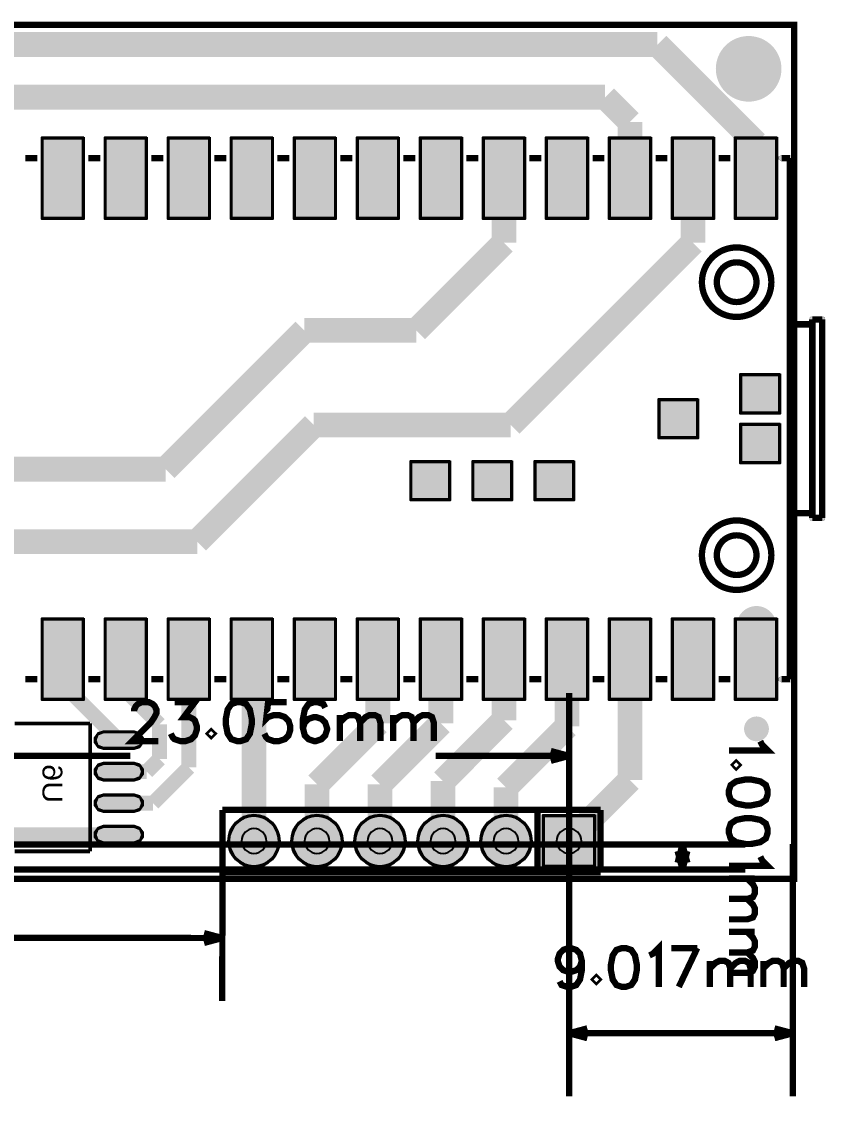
# Model space of a CAD drawing. Header units: millimetres. Extents: x -3 to 90, y -113 to 75.
# Drawn here: x 57.69 to 90.09, y -43.31 to 0.13 of the extents above; entities that cross this region are included whole.
import ezdxf
from ezdxf.enums import TextEntityAlignment as Align

# ---------------------------------------------------------------- set-up
doc = ezdxf.new("R2010")
doc.units = ezdxf.units.MM
doc.header["$MEASUREMENT"] = 0
for name, color, linetype, true_color in [('Board-Outline-Layer', 7, 'Continuous', 0xff00ff), ('Bottom-Layer', 7, 'Continuous', 0x0000ff), ('Bottom-Paste-Mask-Layer', 7, 'Continuous', 0x800000), ('Bottom-Silkscreen-Layer', 7, 'Continuous', 0x66cc33), ('Bottom-Solder-Mask-Layer', 7, 'Continuous', 0xaa00ff), ('Document-Layer', 7, 'Continuous', 0xffffff), ('Hole-Layer', 7, 'Continuous', 0x222222), ('Multi-Layer', 7, 'Continuous', 0xc0c0c0), ('Top-Layer', 7, 'Continuous', 0xff0000), ('Top-Paste-Mask-Layer', 7, 'Continuous', 0x808080), ('Top-Silkscreen-Layer', 7, 'Continuous', 0xffcc00), ('Top-Solder-Mask-Layer', 7, 'Continuous', 0x800080)]:
    doc.layers.add(name, color=color, linetype=linetype, true_color=true_color)
doc.styles.get("Standard").update_dxf_attribs({"font": 'arial.ttf'})

msp = doc.modelspace()

# ---------------------------------------------------------------- hatches: boundary and pattern name
at = {"layer": 'Bottom-Layer'}
for points in [[(60.151, -4.585), (60.151, -7.785), (58.551, -7.785), (58.551, -4.585)], [(62.691, -4.585), (62.691, -7.785), (61.091, -7.785), (61.091, -4.585)], [(65.231, -4.585), (65.231, -7.785), (63.631, -7.785), (63.631, -4.585)], [(67.771, -4.585), (67.771, -7.785), (66.171, -7.785), (66.171, -4.585)], [(70.311, -4.585), (70.311, -7.785), (68.711, -7.785), (68.711, -4.585)], [(72.851, -4.585), (72.851, -7.785), (71.251, -7.785), (71.251, -4.585)], [(75.391, -4.585), (75.391, -7.785), (73.791, -7.785), (73.791, -4.585)], [(77.931, -4.585), (77.931, -7.785), (76.331, -7.785), (76.331, -4.585)], [(80.471, -4.585), (80.471, -7.785), (78.871, -7.785), (78.871, -4.585)], [(83.011, -4.585), (83.011, -7.785), (81.411, -7.785), (81.411, -4.585)], [(85.551, -4.585), (85.551, -7.785), (83.951, -7.785), (83.951, -4.585)], [(88.091, -4.585), (88.091, -7.785), (86.491, -7.785), (86.491, -4.585)], [(88.211, -14.125), (88.211, -15.625), (86.711, -15.625), (86.711, -14.125)], [(84.911, -15.125), (84.911, -16.625), (83.411, -16.625), (83.411, -15.125)], [(88.211, -16.125), (88.211, -17.625), (86.711, -17.625), (86.711, -16.125)], [(74.911, -17.625), (74.911, -19.125), (73.411, -19.125), (73.411, -17.625)], [(77.411, -17.625), (77.411, -19.125), (75.911, -19.125), (75.911, -17.625)], [(79.911, -17.625), (79.911, -19.125), (78.411, -19.125), (78.411, -17.625)], [(60.151, -23.965), (60.151, -27.165), (58.551, -27.165), (58.551, -23.965)], [(62.691, -23.965), (62.691, -27.165), (61.091, -27.165), (61.091, -23.965)], [(65.231, -23.965), (65.231, -27.165), (63.631, -27.165), (63.631, -23.965)], [(67.771, -23.965), (67.771, -27.165), (66.171, -27.165), (66.171, -23.965)], [(70.311, -23.965), (70.311, -27.165), (68.711, -27.165), (68.711, -23.965)], [(72.851, -23.965), (72.851, -27.165), (71.251, -27.165), (71.251, -23.965)], [(75.391, -23.965), (75.391, -27.165), (73.791, -27.165), (73.791, -23.965)], [(77.931, -23.965), (77.931, -27.165), (76.331, -27.165), (76.331, -23.965)], [(80.471, -23.965), (80.471, -27.165), (78.871, -27.165), (78.871, -23.965)], [(83.011, -23.965), (83.011, -27.165), (81.411, -27.165), (81.411, -23.965)], [(85.551, -23.965), (85.551, -27.165), (83.951, -27.165), (83.951, -23.965)], [(88.091, -23.965), (88.091, -27.165), (86.491, -27.165), (86.491, -23.965)], [(62.228, -28.514), (62.451, -28.606), (62.543, -28.829), (62.451, -29.052), (62.228, -29.144), (60.993, -29.144), (60.77, -29.052), (60.678, -28.829), (60.77, -28.606), (60.993, -28.514)], [(62.228, -29.784), (62.451, -29.876), (62.543, -30.099), (62.451, -30.322), (62.228, -30.414), (60.993, -30.414), (60.77, -30.322), (60.678, -30.099), (60.77, -29.876), (60.993, -29.784)], [(62.228, -31.054), (62.451, -31.146), (62.543, -31.369), (62.451, -31.592), (62.228, -31.684), (60.993, -31.684), (60.77, -31.592), (60.678, -31.369), (60.77, -31.146), (60.993, -31.054)], [(66.056, -32.893, 1), (68.056, -32.893, 1)], [(68.596, -32.893, 1), (70.596, -32.893, 1)], [(71.136, -32.893, 1), (73.136, -32.893, 1)], [(73.676, -32.893, 1), (75.676, -32.893, 1)], [(76.216, -32.893, 1), (78.216, -32.893, 1)], [(80.756, -31.893), (80.756, -33.893), (78.756, -33.893), (78.756, -31.893)], [(62.228, -32.324), (62.451, -32.416), (62.543, -32.639), (62.451, -32.862), (62.228, -32.954), (60.993, -32.954), (60.77, -32.862), (60.678, -32.639), (60.77, -32.416), (60.993, -32.324)]]:
    msp.add_hatch(color=256, dxfattribs=at).paths.add_polyline_path(points)
at = {"layer": 'Bottom-Paste-Mask-Layer'}
for points in [[(60.151, -4.585), (60.151, -7.785), (58.551, -7.785), (58.551, -4.585)], [(62.691, -4.585), (62.691, -7.785), (61.091, -7.785), (61.091, -4.585)], [(65.231, -4.585), (65.231, -7.785), (63.631, -7.785), (63.631, -4.585)], [(67.771, -4.585), (67.771, -7.785), (66.171, -7.785), (66.171, -4.585)], [(70.311, -4.585), (70.311, -7.785), (68.711, -7.785), (68.711, -4.585)], [(72.851, -4.585), (72.851, -7.785), (71.251, -7.785), (71.251, -4.585)], [(75.391, -4.585), (75.391, -7.785), (73.791, -7.785), (73.791, -4.585)], [(77.931, -4.585), (77.931, -7.785), (76.331, -7.785), (76.331, -4.585)], [(80.471, -4.585), (80.471, -7.785), (78.871, -7.785), (78.871, -4.585)], [(83.011, -4.585), (83.011, -7.785), (81.411, -7.785), (81.411, -4.585)], [(85.551, -4.585), (85.551, -7.785), (83.951, -7.785), (83.951, -4.585)], [(88.091, -4.585), (88.091, -7.785), (86.491, -7.785), (86.491, -4.585)], [(88.211, -14.125), (88.211, -15.625), (86.711, -15.625), (86.711, -14.125)], [(84.911, -15.125), (84.911, -16.625), (83.411, -16.625), (83.411, -15.125)], [(88.211, -16.125), (88.211, -17.625), (86.711, -17.625), (86.711, -16.125)], [(74.911, -17.625), (74.911, -19.125), (73.411, -19.125), (73.411, -17.625)], [(77.411, -17.625), (77.411, -19.125), (75.911, -19.125), (75.911, -17.625)], [(79.911, -17.625), (79.911, -19.125), (78.411, -19.125), (78.411, -17.625)], [(60.151, -23.965), (60.151, -27.165), (58.551, -27.165), (58.551, -23.965)], [(62.691, -23.965), (62.691, -27.165), (61.091, -27.165), (61.091, -23.965)], [(65.231, -23.965), (65.231, -27.165), (63.631, -27.165), (63.631, -23.965)], [(67.771, -23.965), (67.771, -27.165), (66.171, -27.165), (66.171, -23.965)], [(70.311, -23.965), (70.311, -27.165), (68.711, -27.165), (68.711, -23.965)], [(72.851, -23.965), (72.851, -27.165), (71.251, -27.165), (71.251, -23.965)], [(75.391, -23.965), (75.391, -27.165), (73.791, -27.165), (73.791, -23.965)], [(77.931, -23.965), (77.931, -27.165), (76.331, -27.165), (76.331, -23.965)], [(80.471, -23.965), (80.471, -27.165), (78.871, -27.165), (78.871, -23.965)], [(83.011, -23.965), (83.011, -27.165), (81.411, -27.165), (81.411, -23.965)], [(85.551, -23.965), (85.551, -27.165), (83.951, -27.165), (83.951, -23.965)], [(88.091, -23.965), (88.091, -27.165), (86.491, -27.165), (86.491, -23.965)], [(62.228, -28.514), (62.451, -28.606), (62.543, -28.829), (62.451, -29.052), (62.228, -29.144), (60.993, -29.144), (60.77, -29.052), (60.678, -28.829), (60.77, -28.606), (60.993, -28.514)], [(62.228, -29.784), (62.451, -29.876), (62.543, -30.099), (62.451, -30.322), (62.228, -30.414), (60.993, -30.414), (60.77, -30.322), (60.678, -30.099), (60.77, -29.876), (60.993, -29.784)], [(62.228, -31.054), (62.451, -31.146), (62.543, -31.369), (62.451, -31.592), (62.228, -31.684), (60.993, -31.684), (60.77, -31.592), (60.678, -31.369), (60.77, -31.146), (60.993, -31.054)], [(66.056, -32.893, 1), (68.056, -32.893, 1)], [(68.596, -32.893, 1), (70.596, -32.893, 1)], [(71.136, -32.893, 1), (73.136, -32.893, 1)], [(73.676, -32.893, 1), (75.676, -32.893, 1)], [(76.216, -32.893, 1), (78.216, -32.893, 1)], [(80.756, -31.893), (80.756, -33.893), (78.756, -33.893), (78.756, -31.893)], [(62.228, -32.324), (62.451, -32.416), (62.543, -32.639), (62.451, -32.862), (62.228, -32.954), (60.993, -32.954), (60.77, -32.862), (60.678, -32.639), (60.77, -32.416), (60.993, -32.324)]]:
    msp.add_hatch(color=256, dxfattribs=at).paths.add_polyline_path(points)
at = {"layer": 'Bottom-Solder-Mask-Layer'}
for points in [[(60.202, -4.534), (60.202, -7.836), (58.5, -7.836), (58.5, -4.534)], [(62.742, -4.534), (62.742, -7.836), (61.04, -7.836), (61.04, -4.534)], [(65.282, -4.534), (65.282, -7.836), (63.58, -7.836), (63.58, -4.534)], [(67.822, -4.534), (67.822, -7.836), (66.12, -7.836), (66.12, -4.534)], [(70.362, -4.534), (70.362, -7.836), (68.66, -7.836), (68.66, -4.534)], [(72.902, -4.534), (72.902, -7.836), (71.2, -7.836), (71.2, -4.534)], [(75.442, -4.534), (75.442, -7.836), (73.74, -7.836), (73.74, -4.534)], [(77.982, -4.534), (77.982, -7.836), (76.28, -7.836), (76.28, -4.534)], [(80.522, -4.534), (80.522, -7.836), (78.82, -7.836), (78.82, -4.534)], [(83.062, -4.534), (83.062, -7.836), (81.36, -7.836), (81.36, -4.534)], [(85.602, -4.534), (85.602, -7.836), (83.9, -7.836), (83.9, -4.534)], [(88.142, -4.534), (88.142, -7.836), (86.44, -7.836), (86.44, -4.534)], [(88.262, -14.074), (88.262, -15.676), (86.66, -15.676), (86.66, -14.074)], [(84.962, -15.074), (84.962, -16.676), (83.36, -16.676), (83.36, -15.074)], [(88.262, -16.074), (88.262, -17.676), (86.66, -17.676), (86.66, -16.074)], [(74.962, -17.574), (74.962, -19.176), (73.36, -19.176), (73.36, -17.574)], [(77.462, -17.574), (77.462, -19.176), (75.86, -19.176), (75.86, -17.574)], [(79.962, -17.574), (79.962, -19.176), (78.36, -19.176), (78.36, -17.574)], [(60.202, -23.914), (60.202, -27.216), (58.5, -27.216), (58.5, -23.914)], [(62.742, -23.914), (62.742, -27.216), (61.04, -27.216), (61.04, -23.914)], [(65.282, -23.914), (65.282, -27.216), (63.58, -27.216), (63.58, -23.914)], [(67.822, -23.914), (67.822, -27.216), (66.12, -27.216), (66.12, -23.914)], [(70.362, -23.914), (70.362, -27.216), (68.66, -27.216), (68.66, -23.914)], [(72.902, -23.914), (72.902, -27.216), (71.2, -27.216), (71.2, -23.914)], [(75.442, -23.914), (75.442, -27.216), (73.74, -27.216), (73.74, -23.914)], [(77.982, -23.914), (77.982, -27.216), (76.28, -27.216), (76.28, -23.914)], [(80.522, -23.914), (80.522, -27.216), (78.82, -27.216), (78.82, -23.914)], [(83.062, -23.914), (83.062, -27.216), (81.36, -27.216), (81.36, -23.914)], [(85.602, -23.914), (85.602, -27.216), (83.9, -27.216), (83.9, -23.914)], [(88.142, -23.914), (88.142, -27.216), (86.44, -27.216), (86.44, -23.914)], [(62.228, -28.463), (62.443, -28.533), (62.576, -28.716), (62.576, -28.942), (62.443, -29.125), (62.228, -29.195), (60.993, -29.195), (60.778, -29.125), (60.645, -28.942), (60.645, -28.716), (60.778, -28.533), (60.993, -28.463)], [(62.228, -29.733), (62.443, -29.803), (62.576, -29.986), (62.576, -30.212), (62.443, -30.395), (62.228, -30.465), (60.993, -30.465), (60.778, -30.395), (60.645, -30.212), (60.645, -29.986), (60.778, -29.803), (60.993, -29.733)], [(62.228, -31.003), (62.443, -31.073), (62.576, -31.256), (62.576, -31.482), (62.443, -31.665), (62.228, -31.735), (60.993, -31.735), (60.778, -31.665), (60.645, -31.482), (60.645, -31.256), (60.778, -31.073), (60.993, -31.003)], [(66.005, -32.893, 1), (68.107, -32.893, 1)], [(68.545, -32.893, 1), (70.647, -32.893, 1)], [(71.085, -32.893, 1), (73.187, -32.893, 1)], [(73.625, -32.893, 1), (75.727, -32.893, 1)], [(76.165, -32.893, 1), (78.267, -32.893, 1)], [(80.807, -31.842), (80.807, -33.944), (78.705, -33.944), (78.705, -31.842)], [(62.228, -32.273), (62.443, -32.343), (62.576, -32.526), (62.576, -32.752), (62.443, -32.935), (62.228, -33.005), (60.993, -33.005), (60.778, -32.935), (60.645, -32.752), (60.645, -32.526), (60.778, -32.343), (60.993, -32.273)]]:
    msp.add_hatch(color=256, dxfattribs=at).paths.add_polyline_path(points)
at = {"layer": 'Document-Layer'}
for points in [[(88.322, -5.502), (88.661, -5.502), (88.771, -5.438), (88.771, -5.311), (88.661, -5.248), (88.322, -5.248), (88.212, -5.311), (88.212, -5.438)], [(88.322, -5.502), (88.661, -5.502), (88.771, -5.438), (88.771, -5.311), (88.661, -5.248), (88.322, -5.248), (88.212, -5.311), (88.212, -5.438)], [(88.534, -5.375), (88.534, -26.248), (88.322, -26.248), (88.212, -26.312), (88.212, -26.439), (88.322, -26.502), (88.661, -26.502), (88.751, -26.465), (88.788, -26.375), (88.788, -5.375), (88.724, -5.265), (88.597, -5.265)], [(88.534, -5.375), (88.534, -26.248), (88.322, -26.248), (88.212, -26.312), (88.212, -26.439), (88.322, -26.502), (88.661, -26.502), (88.751, -26.465), (88.788, -26.375), (88.788, -5.375), (88.724, -5.265), (88.597, -5.265)], [(89.561, -11.945), (88.661, -11.945), (88.551, -12.009), (88.551, -12.136), (88.661, -12.199), (89.561, -12.199), (89.671, -12.136), (89.671, -12.009)], [(89.561, -11.945), (88.661, -11.945), (88.551, -12.009), (88.551, -12.136), (88.661, -12.199), (89.561, -12.199), (89.671, -12.136), (89.671, -12.009)], [(89.961, -11.748), (89.561, -11.748), (89.471, -11.785), (89.434, -11.875), (89.434, -19.875), (89.471, -19.965), (89.561, -20.002), (89.961, -20.002), (90.071, -19.938), (90.071, -19.811), (89.961, -19.748), (89.688, -19.748), (89.688, -12.002), (89.961, -12.002), (90.071, -11.938), (90.071, -11.811)], [(89.961, -11.748), (89.561, -11.748), (89.471, -11.785), (89.434, -11.875), (89.434, -19.875), (89.471, -19.965), (89.561, -20.002), (89.961, -20.002), (90.071, -19.938), (90.071, -19.811), (89.961, -19.748), (89.688, -19.748), (89.688, -12.002), (89.961, -12.002), (90.071, -11.938), (90.071, -11.811)], [(89.834, -11.875), (89.834, -19.875), (89.898, -19.985), (90.025, -19.985), (90.088, -19.875), (90.088, -11.875), (90.025, -11.765), (89.898, -11.765)], [(89.834, -11.875), (89.834, -19.875), (89.898, -19.985), (90.025, -19.985), (90.088, -19.875), (90.088, -11.875), (90.025, -11.765), (89.898, -11.765)], [(88.661, -19.836), (88.701, -19.83), (88.737, -19.811), (89.561, -19.811), (89.651, -19.773), (89.688, -19.684), (89.651, -19.594), (89.561, -19.557), (88.687, -19.557), (88.638, -19.566), (88.597, -19.594), (88.571, -19.619), (88.544, -19.66), (88.534, -19.709), (88.571, -19.799)], [(88.661, -19.836), (88.701, -19.83), (88.737, -19.811), (89.561, -19.811), (89.651, -19.773), (89.688, -19.684), (89.651, -19.594), (89.561, -19.557), (88.687, -19.557), (88.638, -19.566), (88.597, -19.594), (88.571, -19.619), (88.544, -19.66), (88.534, -19.709), (88.571, -19.799)]]:
    msp.add_hatch(color=256, dxfattribs=at).paths.add_polyline_path(points)
at = {"layer": 'Hole-Layer'}
for points in [[(66.556, -32.893, 1), (67.556, -32.893, 1)], [(69.096, -32.893, 1), (70.096, -32.893, 1)], [(71.636, -32.893, 1), (72.636, -32.893, 1)], [(74.176, -32.893, 1), (75.176, -32.893, 1)], [(76.716, -32.893, 1), (77.716, -32.893, 1)], [(79.256, -32.893, 1), (80.256, -32.893, 1)]]:
    msp.add_hatch(color=256, dxfattribs=at).paths.add_polyline_path(points)
at = {"layer": 'Multi-Layer'}
for points in [[(85.995, -1.778, 1), (87.995, -1.778, 1)], [(66.056, -32.893, 1), (68.056, -32.893, 1)], [(66.056, -32.893, 1), (68.056, -32.893, 1)], [(66.056, -32.893, 1), (68.056, -32.893, 1)], [(68.596, -32.893, 1), (70.596, -32.893, 1)], [(68.596, -32.893, 1), (70.596, -32.893, 1)], [(68.596, -32.893, 1), (70.596, -32.893, 1)], [(71.136, -32.893, 1), (73.136, -32.893, 1)], [(71.136, -32.893, 1), (73.136, -32.893, 1)], [(71.136, -32.893, 1), (73.136, -32.893, 1)], [(73.676, -32.893, 1), (75.676, -32.893, 1)], [(73.676, -32.893, 1), (75.676, -32.893, 1)], [(73.676, -32.893, 1), (75.676, -32.893, 1)], [(76.216, -32.893, 1), (78.216, -32.893, 1)], [(76.216, -32.893, 1), (78.216, -32.893, 1)], [(76.216, -32.893, 1), (78.216, -32.893, 1)], [(80.756, -31.893), (80.756, -33.893), (78.756, -33.893), (78.756, -31.893)], [(80.756, -31.893), (80.756, -33.893), (78.756, -33.893), (78.756, -31.893)], [(80.756, -31.893), (80.756, -33.893), (78.756, -33.893), (78.756, -31.893)]]:
    msp.add_hatch(color=256, dxfattribs=at).paths.add_polyline_path(points)
at = {"layer": 'Top-Layer'}
for points in [[(66.056, -32.893, 1), (68.056, -32.893, 1)], [(68.596, -32.893, 1), (70.596, -32.893, 1)], [(71.136, -32.893, 1), (73.136, -32.893, 1)], [(73.676, -32.893, 1), (75.676, -32.893, 1)], [(76.216, -32.893, 1), (78.216, -32.893, 1)], [(80.756, -31.893), (80.756, -33.893), (78.756, -33.893), (78.756, -31.893)]]:
    msp.add_hatch(color=256, dxfattribs=at).paths.add_polyline_path(points)
at = {"layer": 'Top-Paste-Mask-Layer'}
for points in [[(66.056, -32.893, 1), (68.056, -32.893, 1)], [(68.596, -32.893, 1), (70.596, -32.893, 1)], [(71.136, -32.893, 1), (73.136, -32.893, 1)], [(73.676, -32.893, 1), (75.676, -32.893, 1)], [(76.216, -32.893, 1), (78.216, -32.893, 1)], [(80.756, -31.893), (80.756, -33.893), (78.756, -33.893), (78.756, -31.893)]]:
    msp.add_hatch(color=256, dxfattribs=at).paths.add_polyline_path(points)
at = {"layer": 'Top-Solder-Mask-Layer'}
for points in [[(66.005, -32.893, 1), (68.107, -32.893, 1)], [(68.545, -32.893, 1), (70.647, -32.893, 1)], [(71.085, -32.893, 1), (73.187, -32.893, 1)], [(73.625, -32.893, 1), (75.727, -32.893, 1)], [(76.165, -32.893, 1), (78.267, -32.893, 1)], [(80.807, -31.842), (80.807, -33.944), (78.705, -33.944), (78.705, -31.842)]]:
    msp.add_hatch(color=256, dxfattribs=at).paths.add_polyline_path(points)

# ---------------------------------------------------------------- linework, layer by layer
at = {"layer": 'Board-Outline-Layer', "const_width": 0.254}
msp.add_lwpolyline([(0, -34.412), (0, 0), (88.824, 0), (88.824, -34.412)], close=True, dxfattribs=at)
at = {"layer": 'Bottom-Layer'}
for points, const_width in [([(25.903, -0.8), (83.32, -0.8)], 1), ([(83.32, -0.8), (87.291, -4.771)], 1), ([(29.718, -2.921), (81.211, -2.921)], 1), ([(81.211, -2.921), (82.211, -3.921)], 1), ([(82.211, -3.921), (82.211, -6.185)], 1), ([(87.291, -4.771), (87.291, -6.185)], 1), ([(77.131, -8.785), (77.131, -6.185)], 1), ([(84.751, -6.185), (84.751, -8.785)], 1), ([(73.597, -12.319), (77.131, -8.785)], 1), ([(84.751, -8.785), (77.407, -16.129)], 1), ([(63.5, -17.907), (69.088, -12.319)], 1), ([(69.088, -12.319), (73.597, -12.319)], 1), ([(69.469, -16.129), (64.77, -20.828)], 1), ([(77.407, -16.129), (69.469, -16.129)], 1), ([(27.94, -17.907), (63.5, -17.907)], 1), ([(64.77, -20.828), (34.036, -20.828)], 1), ([(67.056, -25.65), (66.971, -25.565)], 1), ([(67.056, -32.893), (67.056, -25.65)], 1), ([(72.051, -25.565), (72.051, -28.152)], 1), ([(74.591, -25.565), (74.591, -28.152)], 1), ([(77.131, -25.565), (77.131, -28.025)], 1), ([(79.671, -28.279), (79.671, -25.565)], 1), ([(82.211, -30.438), (82.211, -25.565)], 1), ([(59.351, -25.565), (59.351, -26.57)], 0.6), ([(61.891, -25.565), (61.891, -26.839)], 0.6), ([(64.431, -25.565), (64.431, -29.93)], 0.6), ([(59.351, -26.57), (61.611, -28.829)], 0.6), ([(61.891, -26.839), (63.246, -28.194)], 0.6), ([(72.051, -28.152), (69.596, -30.607)], 1), ([(74.591, -28.152), (72.136, -30.607)], 1), ([(77.131, -28.025), (74.676, -30.48)], 1), ([(77.216, -30.734), (79.671, -28.279)], 1), ([(63.246, -28.194), (63.246, -29.591)], 0.6), ([(63.246, -29.591), (62.738, -30.099)], 0.6), ([(62.738, -30.099), (61.611, -30.099)], 0.6), ([(64.431, -29.93), (62.992, -31.369)], 0.6), ([(79.756, -32.893), (82.211, -30.438)], 1), ([(69.596, -30.607), (69.596, -32.893)], 1), ([(72.136, -30.607), (72.136, -32.893)], 1), ([(74.676, -30.48), (74.676, -32.893)], 1), ([(77.216, -32.893), (77.216, -30.734)], 1), ([(62.992, -31.369), (61.611, -31.369)], 0.6), ([(56.246, -32.639), (61.611, -32.639)], 0.6)]:
    msp.add_lwpolyline(points, dxfattribs=dict(at, const_width=const_width))
for points in [[(60.151, -4.585), (60.151, -7.785), (58.551, -7.785), (58.551, -4.585)], [(62.691, -4.585), (62.691, -7.785), (61.091, -7.785), (61.091, -4.585)], [(65.231, -4.585), (65.231, -7.785), (63.631, -7.785), (63.631, -4.585)], [(67.771, -4.585), (67.771, -7.785), (66.171, -7.785), (66.171, -4.585)], [(70.311, -4.585), (70.311, -7.785), (68.711, -7.785), (68.711, -4.585)], [(72.851, -4.585), (72.851, -7.785), (71.251, -7.785), (71.251, -4.585)], [(75.391, -4.585), (75.391, -7.785), (73.791, -7.785), (73.791, -4.585)], [(77.931, -4.585), (77.931, -7.785), (76.331, -7.785), (76.331, -4.585)], [(80.471, -4.585), (80.471, -7.785), (78.871, -7.785), (78.871, -4.585)], [(83.011, -4.585), (83.011, -7.785), (81.411, -7.785), (81.411, -4.585)], [(85.551, -4.585), (85.551, -7.785), (83.951, -7.785), (83.951, -4.585)], [(88.091, -4.585), (88.091, -7.785), (86.491, -7.785), (86.491, -4.585)], [(88.211, -14.125), (88.211, -15.625), (86.711, -15.625), (86.711, -14.125)], [(84.911, -15.125), (84.911, -16.625), (83.411, -16.625), (83.411, -15.125)], [(88.211, -16.125), (88.211, -17.625), (86.711, -17.625), (86.711, -16.125)], [(74.911, -17.625), (74.911, -19.125), (73.411, -19.125), (73.411, -17.625)], [(77.411, -17.625), (77.411, -19.125), (75.911, -19.125), (75.911, -17.625)], [(79.911, -17.625), (79.911, -19.125), (78.411, -19.125), (78.411, -17.625)], [(60.151, -23.965), (60.151, -27.165), (58.551, -27.165), (58.551, -23.965)], [(62.691, -23.965), (62.691, -27.165), (61.091, -27.165), (61.091, -23.965)], [(65.231, -23.965), (65.231, -27.165), (63.631, -27.165), (63.631, -23.965)], [(67.771, -23.965), (67.771, -27.165), (66.171, -27.165), (66.171, -23.965)], [(70.311, -23.965), (70.311, -27.165), (68.711, -27.165), (68.711, -23.965)], [(72.851, -23.965), (72.851, -27.165), (71.251, -27.165), (71.251, -23.965)], [(75.391, -23.965), (75.391, -27.165), (73.791, -27.165), (73.791, -23.965)], [(77.931, -23.965), (77.931, -27.165), (76.331, -27.165), (76.331, -23.965)], [(80.471, -23.965), (80.471, -27.165), (78.871, -27.165), (78.871, -23.965)], [(83.011, -23.965), (83.011, -27.165), (81.411, -27.165), (81.411, -23.965)], [(85.551, -23.965), (85.551, -27.165), (83.951, -27.165), (83.951, -23.965)], [(88.091, -23.965), (88.091, -27.165), (86.491, -27.165), (86.491, -23.965)], [(62.228, -28.514), (62.451, -28.606), (62.543, -28.829), (62.451, -29.052), (62.228, -29.144), (60.993, -29.144), (60.77, -29.052), (60.678, -28.829), (60.77, -28.606), (60.993, -28.514)], [(62.228, -29.784), (62.451, -29.876), (62.543, -30.099), (62.451, -30.322), (62.228, -30.414), (60.993, -30.414), (60.77, -30.322), (60.678, -30.099), (60.77, -29.876), (60.993, -29.784)], [(62.228, -31.054), (62.451, -31.146), (62.543, -31.369), (62.451, -31.592), (62.228, -31.684), (60.993, -31.684), (60.77, -31.592), (60.678, -31.369), (60.77, -31.146), (60.993, -31.054)], [(80.756, -31.893), (80.756, -33.893), (78.756, -33.893), (78.756, -31.893)], [(62.228, -32.324), (62.451, -32.416), (62.543, -32.639), (62.451, -32.862), (62.228, -32.954), (60.993, -32.954), (60.77, -32.862), (60.678, -32.639), (60.77, -32.416), (60.993, -32.324)]]:
    msp.add_lwpolyline(points, close=True, dxfattribs=at)
for points in [[(66.056, -32.893, 1), (68.056, -32.893), (68.056, -32.893, 1), (66.056, -32.893)], [(68.596, -32.893, 1), (70.596, -32.893), (70.596, -32.893, 1), (68.596, -32.893)], [(71.136, -32.893, 1), (73.136, -32.893), (73.136, -32.893, 1), (71.136, -32.893)], [(73.676, -32.893, 1), (75.676, -32.893), (75.676, -32.893, 1), (73.676, -32.893)], [(76.216, -32.893, 1), (78.216, -32.893), (78.216, -32.893, 1), (76.216, -32.893)]]:
    msp.add_lwpolyline(points, format="xyb", dxfattribs=at)
at = {"layer": 'Bottom-Paste-Mask-Layer'}
for points in [[(60.151, -4.585), (60.151, -7.785), (58.551, -7.785), (58.551, -4.585)], [(62.691, -4.585), (62.691, -7.785), (61.091, -7.785), (61.091, -4.585)], [(65.231, -4.585), (65.231, -7.785), (63.631, -7.785), (63.631, -4.585)], [(67.771, -4.585), (67.771, -7.785), (66.171, -7.785), (66.171, -4.585)], [(70.311, -4.585), (70.311, -7.785), (68.711, -7.785), (68.711, -4.585)], [(72.851, -4.585), (72.851, -7.785), (71.251, -7.785), (71.251, -4.585)], [(75.391, -4.585), (75.391, -7.785), (73.791, -7.785), (73.791, -4.585)], [(77.931, -4.585), (77.931, -7.785), (76.331, -7.785), (76.331, -4.585)], [(80.471, -4.585), (80.471, -7.785), (78.871, -7.785), (78.871, -4.585)], [(83.011, -4.585), (83.011, -7.785), (81.411, -7.785), (81.411, -4.585)], [(85.551, -4.585), (85.551, -7.785), (83.951, -7.785), (83.951, -4.585)], [(88.091, -4.585), (88.091, -7.785), (86.491, -7.785), (86.491, -4.585)], [(88.211, -14.125), (88.211, -15.625), (86.711, -15.625), (86.711, -14.125)], [(84.911, -15.125), (84.911, -16.625), (83.411, -16.625), (83.411, -15.125)], [(88.211, -16.125), (88.211, -17.625), (86.711, -17.625), (86.711, -16.125)], [(74.911, -17.625), (74.911, -19.125), (73.411, -19.125), (73.411, -17.625)], [(77.411, -17.625), (77.411, -19.125), (75.911, -19.125), (75.911, -17.625)], [(79.911, -17.625), (79.911, -19.125), (78.411, -19.125), (78.411, -17.625)], [(60.151, -23.965), (60.151, -27.165), (58.551, -27.165), (58.551, -23.965)], [(62.691, -23.965), (62.691, -27.165), (61.091, -27.165), (61.091, -23.965)], [(65.231, -23.965), (65.231, -27.165), (63.631, -27.165), (63.631, -23.965)], [(67.771, -23.965), (67.771, -27.165), (66.171, -27.165), (66.171, -23.965)], [(70.311, -23.965), (70.311, -27.165), (68.711, -27.165), (68.711, -23.965)], [(72.851, -23.965), (72.851, -27.165), (71.251, -27.165), (71.251, -23.965)], [(75.391, -23.965), (75.391, -27.165), (73.791, -27.165), (73.791, -23.965)], [(77.931, -23.965), (77.931, -27.165), (76.331, -27.165), (76.331, -23.965)], [(80.471, -23.965), (80.471, -27.165), (78.871, -27.165), (78.871, -23.965)], [(83.011, -23.965), (83.011, -27.165), (81.411, -27.165), (81.411, -23.965)], [(85.551, -23.965), (85.551, -27.165), (83.951, -27.165), (83.951, -23.965)], [(88.091, -23.965), (88.091, -27.165), (86.491, -27.165), (86.491, -23.965)], [(62.228, -28.514), (62.451, -28.606), (62.543, -28.829), (62.451, -29.052), (62.228, -29.144), (60.993, -29.144), (60.77, -29.052), (60.678, -28.829), (60.77, -28.606), (60.993, -28.514)], [(62.228, -29.784), (62.451, -29.876), (62.543, -30.099), (62.451, -30.322), (62.228, -30.414), (60.993, -30.414), (60.77, -30.322), (60.678, -30.099), (60.77, -29.876), (60.993, -29.784)], [(62.228, -31.054), (62.451, -31.146), (62.543, -31.369), (62.451, -31.592), (62.228, -31.684), (60.993, -31.684), (60.77, -31.592), (60.678, -31.369), (60.77, -31.146), (60.993, -31.054)], [(80.756, -31.893), (80.756, -33.893), (78.756, -33.893), (78.756, -31.893)], [(62.228, -32.324), (62.451, -32.416), (62.543, -32.639), (62.451, -32.862), (62.228, -32.954), (60.993, -32.954), (60.77, -32.862), (60.678, -32.639), (60.77, -32.416), (60.993, -32.324)]]:
    msp.add_lwpolyline(points, close=True, dxfattribs=at)
for points in [[(66.056, -32.893, 1), (68.056, -32.893), (68.056, -32.893, 1), (66.056, -32.893)], [(68.596, -32.893, 1), (70.596, -32.893), (70.596, -32.893, 1), (68.596, -32.893)], [(71.136, -32.893, 1), (73.136, -32.893), (73.136, -32.893, 1), (71.136, -32.893)], [(73.676, -32.893, 1), (75.676, -32.893), (75.676, -32.893, 1), (73.676, -32.893)], [(76.216, -32.893, 1), (78.216, -32.893), (78.216, -32.893, 1), (76.216, -32.893)]]:
    msp.add_lwpolyline(points, format="xyb", dxfattribs=at)
at = {"layer": 'Bottom-Silkscreen-Layer'}
for points, const_width in [([(57.842, -5.375), (58.32, -5.375)], 0.254), ([(57.842, -5.375), (58.32, -5.375)], 0.254), ([(60.382, -5.375), (60.86, -5.375)], 0.254), ([(60.382, -5.375), (60.86, -5.375)], 0.254), ([(62.922, -5.375), (63.4, -5.375)], 0.254), ([(62.922, -5.375), (63.4, -5.375)], 0.254), ([(65.462, -5.375), (65.94, -5.375)], 0.254), ([(65.462, -5.375), (65.94, -5.375)], 0.254), ([(68.002, -5.375), (68.48, -5.375)], 0.254), ([(68.002, -5.375), (68.48, -5.375)], 0.254), ([(70.542, -5.375), (71.02, -5.375)], 0.254), ([(70.542, -5.375), (71.02, -5.375)], 0.254), ([(73.082, -5.375), (73.56, -5.375)], 0.254), ([(73.082, -5.375), (73.56, -5.375)], 0.254), ([(75.622, -5.375), (76.1, -5.375)], 0.254), ([(75.622, -5.375), (76.1, -5.375)], 0.254), ([(78.162, -5.375), (78.64, -5.375)], 0.254), ([(78.162, -5.375), (78.64, -5.375)], 0.254), ([(80.702, -5.375), (81.18, -5.375)], 0.254), ([(80.702, -5.375), (81.18, -5.375)], 0.254), ([(83.242, -5.375), (83.72, -5.375)], 0.254), ([(83.242, -5.375), (83.72, -5.375)], 0.254), ([(85.782, -5.375), (86.26, -5.375)], 0.254), ([(85.782, -5.375), (86.26, -5.375)], 0.254), ([(88.322, -5.375), (88.661, -5.375)], 0.254), ([(88.322, -5.375), (88.661, -5.375)], 0.254), ([(88.661, -5.375), (88.661, -26.375)], 0.254), ([(88.661, -5.375), (88.661, -26.375)], 0.254), ([(89.561, -12.073), (88.661, -12.073)], 0.254), ([(89.561, -12.073), (88.661, -12.073)], 0.254), ([(89.961, -11.875), (89.561, -11.875)], 0.254), ([(89.561, -11.875), (89.561, -19.875)], 0.254), ([(89.961, -11.875), (89.561, -11.875)], 0.254), ([(89.561, -11.875), (89.561, -19.875)], 0.254), ([(89.961, -11.875), (89.961, -19.875)], 0.254), ([(89.961, -11.875), (89.961, -19.875)], 0.254), ([(88.686, -19.684), (88.661, -19.709)], 0.254), ([(88.686, -19.684), (88.661, -19.709)], 0.254), ([(89.561, -19.684), (88.686, -19.684)], 0.254), ([(89.561, -19.684), (88.686, -19.684)], 0.254), ([(89.561, -19.875), (89.961, -19.875)], 0.254), ([(89.561, -19.875), (89.961, -19.875)], 0.254), ([(58.32, -26.375), (57.842, -26.375)], 0.254), ([(58.32, -26.375), (57.842, -26.375)], 0.254), ([(60.86, -26.375), (60.382, -26.375)], 0.254), ([(60.86, -26.375), (60.382, -26.375)], 0.254), ([(63.4, -26.375), (62.922, -26.375)], 0.254), ([(63.4, -26.375), (62.922, -26.375)], 0.254), ([(65.94, -26.375), (65.462, -26.375)], 0.254), ([(65.94, -26.375), (65.462, -26.375)], 0.254), ([(68.48, -26.375), (68.002, -26.375)], 0.254), ([(68.48, -26.375), (68.002, -26.375)], 0.254), ([(71.02, -26.375), (70.542, -26.375)], 0.254), ([(71.02, -26.375), (70.542, -26.375)], 0.254), ([(73.56, -26.375), (73.082, -26.375)], 0.254), ([(73.56, -26.375), (73.082, -26.375)], 0.254), ([(76.1, -26.375), (75.622, -26.375)], 0.254), ([(76.1, -26.375), (75.622, -26.375)], 0.254), ([(78.64, -26.375), (78.162, -26.375)], 0.254), ([(78.64, -26.375), (78.162, -26.375)], 0.254), ([(81.18, -26.375), (80.702, -26.375)], 0.254), ([(81.18, -26.375), (80.702, -26.375)], 0.254), ([(83.72, -26.375), (83.242, -26.375)], 0.254), ([(83.72, -26.375), (83.242, -26.375)], 0.254), ([(86.26, -26.375), (85.782, -26.375)], 0.254), ([(86.26, -26.375), (85.782, -26.375)], 0.254), ([(88.661, -26.375), (88.322, -26.375)], 0.254), ([(88.661, -26.375), (88.322, -26.375)], 0.254), ([(60.45, -28.158), (57.407, -28.158)], 0.152), ([(60.45, -28.158), (57.407, -28.158)], 0.152), ([(60.45, -33.31), (60.45, -28.158)], 0.152), ([(60.45, -33.31), (60.45, -28.158)], 0.152), ([(57.407, -33.31), (60.45, -33.31)], 0.152), ([(57.407, -33.31), (60.45, -33.31)], 0.152)]:
    msp.add_lwpolyline(points, dxfattribs=dict(at, const_width=const_width))
for points, const_width in [([(85.111, -10.375, 1), (87.911, -10.375, 1)], 0.254), ([(85.111, -10.375, 1), (87.911, -10.375, 1)], 0.254), ([(85.111, -21.375, 1), (87.911, -21.375, 1)], 0.254), ([(85.111, -21.375, 1), (87.911, -21.375, 1)], 0.254), ([(58.009, -32.639, 1), (58.309, -32.639, 1)], 0.3), ([(58.009, -32.639, 1), (58.309, -32.639, 1)], 0.3)]:
    msp.add_lwpolyline(points, format="xyb", close=True, dxfattribs=dict(at, const_width=const_width))
for points, const_width in [([(85.711, -10.375, 1), (87.311, -10.375), (87.311, -10.375, 1), (85.711, -10.375)], 0.254), ([(85.711, -10.375, 1), (87.311, -10.375), (87.311, -10.375, 1), (85.711, -10.375)], 0.254), ([(85.711, -21.375, 1), (87.311, -21.375), (87.311, -21.375, 1), (85.711, -21.375)], 0.254), ([(85.711, -21.375, 1), (87.311, -21.375), (87.311, -21.375, 1), (85.711, -21.375)], 0.254), ([(87.061, -28.375, 1), (87.561, -28.375), (87.561, -28.375, 1), (87.061, -28.375)], 0.5), ([(87.061, -28.375, 1), (87.561, -28.375), (87.561, -28.375, 1), (87.061, -28.375)], 0.5)]:
    msp.add_lwpolyline(points, format="xyb", dxfattribs=dict(at, const_width=const_width))
at = {"layer": 'Bottom-Solder-Mask-Layer'}
for points in [[(60.202, -4.534), (60.202, -7.836), (58.5, -7.836), (58.5, -4.534)], [(62.742, -4.534), (62.742, -7.836), (61.04, -7.836), (61.04, -4.534)], [(65.282, -4.534), (65.282, -7.836), (63.58, -7.836), (63.58, -4.534)], [(67.822, -4.534), (67.822, -7.836), (66.12, -7.836), (66.12, -4.534)], [(70.362, -4.534), (70.362, -7.836), (68.66, -7.836), (68.66, -4.534)], [(72.902, -4.534), (72.902, -7.836), (71.2, -7.836), (71.2, -4.534)], [(75.442, -4.534), (75.442, -7.836), (73.74, -7.836), (73.74, -4.534)], [(77.982, -4.534), (77.982, -7.836), (76.28, -7.836), (76.28, -4.534)], [(80.522, -4.534), (80.522, -7.836), (78.82, -7.836), (78.82, -4.534)], [(83.062, -4.534), (83.062, -7.836), (81.36, -7.836), (81.36, -4.534)], [(85.602, -4.534), (85.602, -7.836), (83.9, -7.836), (83.9, -4.534)], [(88.142, -4.534), (88.142, -7.836), (86.44, -7.836), (86.44, -4.534)], [(88.262, -14.074), (88.262, -15.676), (86.66, -15.676), (86.66, -14.074)], [(84.962, -15.074), (84.962, -16.676), (83.36, -16.676), (83.36, -15.074)], [(88.262, -16.074), (88.262, -17.676), (86.66, -17.676), (86.66, -16.074)], [(74.962, -17.574), (74.962, -19.176), (73.36, -19.176), (73.36, -17.574)], [(77.462, -17.574), (77.462, -19.176), (75.86, -19.176), (75.86, -17.574)], [(79.962, -17.574), (79.962, -19.176), (78.36, -19.176), (78.36, -17.574)], [(60.202, -23.914), (60.202, -27.216), (58.5, -27.216), (58.5, -23.914)], [(62.742, -23.914), (62.742, -27.216), (61.04, -27.216), (61.04, -23.914)], [(65.282, -23.914), (65.282, -27.216), (63.58, -27.216), (63.58, -23.914)], [(67.822, -23.914), (67.822, -27.216), (66.12, -27.216), (66.12, -23.914)], [(70.362, -23.914), (70.362, -27.216), (68.66, -27.216), (68.66, -23.914)], [(72.902, -23.914), (72.902, -27.216), (71.2, -27.216), (71.2, -23.914)], [(75.442, -23.914), (75.442, -27.216), (73.74, -27.216), (73.74, -23.914)], [(77.982, -23.914), (77.982, -27.216), (76.28, -27.216), (76.28, -23.914)], [(80.522, -23.914), (80.522, -27.216), (78.82, -27.216), (78.82, -23.914)], [(83.062, -23.914), (83.062, -27.216), (81.36, -27.216), (81.36, -23.914)], [(85.602, -23.914), (85.602, -27.216), (83.9, -27.216), (83.9, -23.914)], [(88.142, -23.914), (88.142, -27.216), (86.44, -27.216), (86.44, -23.914)], [(62.228, -28.463), (62.443, -28.533), (62.576, -28.716), (62.576, -28.942), (62.443, -29.125), (62.228, -29.195), (60.993, -29.195), (60.778, -29.125), (60.645, -28.942), (60.645, -28.716), (60.778, -28.533), (60.993, -28.463)], [(62.228, -29.733), (62.443, -29.803), (62.576, -29.986), (62.576, -30.212), (62.443, -30.395), (62.228, -30.465), (60.993, -30.465), (60.778, -30.395), (60.645, -30.212), (60.645, -29.986), (60.778, -29.803), (60.993, -29.733)], [(62.228, -31.003), (62.443, -31.073), (62.576, -31.256), (62.576, -31.482), (62.443, -31.665), (62.228, -31.735), (60.993, -31.735), (60.778, -31.665), (60.645, -31.482), (60.645, -31.256), (60.778, -31.073), (60.993, -31.003)], [(80.807, -31.842), (80.807, -33.944), (78.705, -33.944), (78.705, -31.842)], [(62.228, -32.273), (62.443, -32.343), (62.576, -32.526), (62.576, -32.752), (62.443, -32.935), (62.228, -33.005), (60.993, -33.005), (60.778, -32.935), (60.645, -32.752), (60.645, -32.526), (60.778, -32.343), (60.993, -32.273)]]:
    msp.add_lwpolyline(points, close=True, dxfattribs=at)
for points in [[(66.005, -32.893, 1), (68.107, -32.893, 1)], [(68.545, -32.893, 1), (70.647, -32.893, 1)], [(71.085, -32.893, 1), (73.187, -32.893, 1)], [(73.625, -32.893, 1), (75.727, -32.893, 1)], [(76.165, -32.893, 1), (78.267, -32.893, 1)]]:
    msp.add_lwpolyline(points, format="xyb", close=True, dxfattribs=at)
at = {"layer": 'Document-Layer'}
for points, const_width in [([(88.322, -5.502), (88.661, -5.502), (88.771, -5.438), (88.771, -5.311), (88.661, -5.248), (88.322, -5.248), (88.212, -5.311), (88.212, -5.438)], 0.00508), ([(88.322, -5.502), (88.661, -5.502), (88.771, -5.438), (88.771, -5.311), (88.661, -5.248), (88.322, -5.248), (88.212, -5.311), (88.212, -5.438)], 0.00508), ([(88.534, -5.375), (88.534, -26.248), (88.322, -26.248), (88.212, -26.312), (88.212, -26.439), (88.322, -26.502), (88.661, -26.502), (88.751, -26.465), (88.788, -26.375), (88.788, -5.375), (88.724, -5.265), (88.597, -5.265)], 0.00508), ([(88.534, -5.375), (88.534, -26.248), (88.322, -26.248), (88.212, -26.312), (88.212, -26.439), (88.322, -26.502), (88.661, -26.502), (88.751, -26.465), (88.788, -26.375), (88.788, -5.375), (88.724, -5.265), (88.597, -5.265)], 0.00508), ([(89.561, -11.945), (88.661, -11.945), (88.551, -12.009), (88.551, -12.136), (88.661, -12.199), (89.561, -12.199), (89.671, -12.136), (89.671, -12.009)], 0.00508), ([(89.561, -11.945), (88.661, -11.945), (88.551, -12.009), (88.551, -12.136), (88.661, -12.199), (89.561, -12.199), (89.671, -12.136), (89.671, -12.009)], 0.00508), ([(89.961, -11.748), (89.561, -11.748), (89.471, -11.785), (89.434, -11.875), (89.434, -19.875), (89.471, -19.965), (89.561, -20.002), (89.961, -20.002), (90.071, -19.938), (90.071, -19.811), (89.961, -19.748), (89.688, -19.748), (89.688, -12.002), (89.961, -12.002), (90.071, -11.938), (90.071, -11.811)], 0.00508), ([(89.961, -11.748), (89.561, -11.748), (89.471, -11.785), (89.434, -11.875), (89.434, -19.875), (89.471, -19.965), (89.561, -20.002), (89.961, -20.002), (90.071, -19.938), (90.071, -19.811), (89.961, -19.748), (89.688, -19.748), (89.688, -12.002), (89.961, -12.002), (90.071, -11.938), (90.071, -11.811)], 0.00508), ([(89.834, -11.875), (89.834, -19.875), (89.898, -19.985), (90.025, -19.985), (90.088, -19.875), (90.088, -11.875), (90.025, -11.765), (89.898, -11.765)], 0.00508), ([(89.834, -11.875), (89.834, -19.875), (89.898, -19.985), (90.025, -19.985), (90.088, -19.875), (90.088, -11.875), (90.025, -11.765), (89.898, -11.765)], 0.00508), ([(88.661, -19.836), (88.701, -19.83), (88.737, -19.811), (89.561, -19.811), (89.651, -19.773), (89.688, -19.684), (89.651, -19.594), (89.561, -19.557), (88.687, -19.557), (88.638, -19.566), (88.597, -19.594), (88.571, -19.619), (88.544, -19.66), (88.534, -19.709), (88.571, -19.799)], 0.00508), ([(88.661, -19.836), (88.701, -19.83), (88.737, -19.811), (89.561, -19.811), (89.651, -19.773), (89.688, -19.684), (89.651, -19.594), (89.561, -19.557), (88.687, -19.557), (88.638, -19.566), (88.597, -19.594), (88.571, -19.619), (88.544, -19.66), (88.534, -19.709), (88.571, -19.799)], 0.00508), ([(66.369, -27.3), (66.145, -27.374), (65.995, -27.597), (65.922, -27.971), (65.922, -28.194), (65.995, -28.567), (66.145, -28.791), (66.369, -28.865), (66.519, -28.865), (66.742, -28.791), (66.892, -28.567), (66.966, -28.194), (66.966, -27.971), (66.892, -27.597), (66.742, -27.374), (66.519, -27.3)], 0.254), ([(65.335, -28.494), (65.261, -28.567), (65.335, -28.641), (65.411, -28.567)], 0.254), ([(86.568, -29.828), (86.495, -29.755), (86.421, -29.828), (86.495, -29.905)], 0.254), ([(87.762, -30.862), (87.689, -30.639), (87.465, -30.489), (87.092, -30.415), (86.868, -30.415), (86.495, -30.489), (86.271, -30.639), (86.198, -30.862), (86.198, -31.012), (86.271, -31.236), (86.495, -31.385), (86.868, -31.459), (87.092, -31.459), (87.465, -31.385), (87.689, -31.236), (87.762, -31.012)], 0.254), ([(87.762, -32.417), (87.689, -32.193), (87.465, -32.043), (87.092, -31.97), (86.868, -31.97), (86.495, -32.043), (86.271, -32.193), (86.198, -32.417), (86.198, -32.567), (86.271, -32.79), (86.495, -32.94), (86.868, -33.014), (87.092, -33.014), (87.465, -32.94), (87.689, -32.79), (87.762, -32.567)], 0.254), ([(81.89, -37.206), (81.666, -37.28), (81.516, -37.503), (81.443, -37.877), (81.443, -38.1), (81.516, -38.473), (81.666, -38.697), (81.89, -38.771), (82.04, -38.771), (82.263, -38.697), (82.413, -38.473), (82.487, -38.1), (82.487, -37.877), (82.413, -37.503), (82.263, -37.28), (82.04, -37.206)], 0.254), ([(80.856, -38.4), (80.782, -38.473), (80.856, -38.547), (80.932, -38.473)], 0.254)]:
    msp.add_lwpolyline(points, close=True, dxfattribs=dict(at, const_width=const_width))
at = {"layer": 'Document-Layer', "const_width": 0.8}
msp.add_lwpolyline([(86.911, -24.225, 1), (87.711, -24.225), (87.711, -24.225, 1), (86.911, -24.225)], format="xyb", dxfattribs=at)
msp.add_lwpolyline([(86.911, -24.225, 1), (87.711, -24.225), (87.711, -24.225, 1), (86.911, -24.225)], format="xyb", dxfattribs=at)
at = {"layer": 'Document-Layer', "const_width": 0.254}
for points in [[(79.756, -34.036), (79.756, -26.924)], [(62.226, -27.671), (62.226, -27.597), (62.302, -27.447), (62.376, -27.374), (62.526, -27.3), (62.823, -27.3), (62.973, -27.374), (63.049, -27.447), (63.123, -27.597), (63.123, -27.747), (63.049, -27.897), (62.899, -28.12), (62.152, -28.865), (63.196, -28.865)], [(63.857, -27.3), (64.677, -27.3), (64.23, -27.897), (64.454, -27.897), (64.604, -27.971), (64.677, -28.044), (64.751, -28.268), (64.751, -28.418), (64.677, -28.641), (64.527, -28.791), (64.304, -28.865), (64.08, -28.865), (63.857, -28.791), (63.781, -28.717), (63.707, -28.567)], [(68.373, -27.3), (67.626, -27.3), (67.55, -27.971), (67.626, -27.897), (67.85, -27.821), (68.073, -27.821), (68.297, -27.897), (68.447, -28.044), (68.52, -28.268), (68.52, -28.418), (68.447, -28.641), (68.297, -28.791), (68.073, -28.865), (67.85, -28.865), (67.626, -28.791), (67.55, -28.717), (67.476, -28.567)], [(69.927, -27.523), (69.851, -27.374), (69.628, -27.3), (69.478, -27.3), (69.254, -27.374), (69.104, -27.597), (69.031, -27.971), (69.031, -28.344), (69.104, -28.641), (69.254, -28.791), (69.478, -28.865), (69.554, -28.865), (69.778, -28.791), (69.927, -28.641), (70.001, -28.418), (70.001, -28.344), (69.927, -28.12), (69.778, -27.971), (69.554, -27.897), (69.478, -27.897), (69.254, -27.971), (69.104, -28.12), (69.031, -28.344)], [(70.512, -27.821), (70.512, -28.865)], [(70.512, -28.12), (70.735, -27.897), (70.885, -27.821), (71.109, -27.821), (71.258, -27.897), (71.332, -28.12), (71.332, -28.865)], [(71.332, -28.12), (71.556, -27.897), (71.705, -27.821), (71.929, -27.821), (72.079, -27.897), (72.152, -28.12), (72.152, -28.865)], [(72.663, -27.821), (72.663, -28.865)], [(72.663, -28.12), (72.887, -27.897), (73.036, -27.821), (73.26, -27.821), (73.41, -27.897), (73.483, -28.12), (73.483, -28.865)], [(73.483, -28.12), (73.707, -27.897), (73.857, -27.821), (74.08, -27.821), (74.23, -27.897), (74.304, -28.12), (74.304, -28.865)], [(87.465, -28.871), (87.539, -29.021), (87.762, -29.244), (86.198, -29.244)], [(56.7, -29.464), (62.076, -29.464)], [(74.38, -29.464), (79.756, -29.464)], [(79.756, -29.464), (79.02, -29.267)], [(79.756, -29.464), (79.02, -29.661)], [(56.7, -33.035), (86.868, -33.035)], [(79.756, -33.02), (79.756, -43.18)], [(84.328, -33.035), (84.131, -33.771)], [(84.328, -33.035), (84.525, -33.771)], [(84.328, -34.036), (84.328, -33.035)], [(88.773, -33.02), (88.773, -43.18)], [(84.328, -34.036), (84.131, -33.3)], [(84.328, -34.036), (84.525, -33.3)], [(87.465, -33.524), (87.539, -33.674), (87.762, -33.897), (86.198, -33.897)], [(56.7, -34.036), (86.868, -34.036)], [(65.786, -34.143), (65.778, -39.343)], [(87.242, -34.408), (86.198, -34.408)], [(86.942, -34.408), (87.165, -34.632), (87.242, -34.781), (87.242, -35.005), (87.165, -35.155), (86.942, -35.228), (86.198, -35.228)], [(86.942, -35.228), (87.165, -35.452), (87.242, -35.602), (87.242, -35.825), (87.165, -35.975), (86.942, -36.049), (86.198, -36.049)], [(65.782, -36.803), (65.046, -36.605)], [(87.242, -36.559), (86.198, -36.559)], [(86.942, -36.559), (87.165, -36.783), (87.242, -36.933), (87.242, -37.156), (87.165, -37.306), (86.942, -37.38), (86.198, -37.38)], [(65.782, -36.803), (39.004, -36.762)], [(65.782, -36.803), (65.046, -36.999)], [(82.997, -37.503), (83.147, -37.43), (83.371, -37.206), (83.371, -38.771)], [(80.272, -37.727), (80.198, -37.95), (80.048, -38.1), (79.825, -38.174), (79.749, -38.174), (79.525, -38.1), (79.375, -37.95), (79.301, -37.727), (79.301, -37.653), (79.375, -37.43), (79.525, -37.28), (79.749, -37.206), (79.825, -37.206), (80.048, -37.28), (80.198, -37.43), (80.272, -37.727), (80.272, -38.1), (80.198, -38.473), (80.048, -38.697), (79.825, -38.771), (79.675, -38.771), (79.451, -38.697), (79.375, -38.547)], [(83.881, -37.206), (84.925, -37.206)], [(84.925, -37.206), (84.181, -38.771)], [(86.942, -37.38), (87.165, -37.603), (87.242, -37.753), (87.242, -37.977), (87.165, -38.127), (86.942, -38.2), (86.198, -38.2)], [(85.436, -37.727), (85.436, -38.771)], [(85.436, -38.026), (85.659, -37.803), (85.809, -37.727), (86.033, -37.727), (86.182, -37.803), (86.256, -38.026), (86.256, -38.771)], [(86.256, -38.026), (86.48, -37.803), (86.629, -37.727), (86.853, -37.727), (87.003, -37.803), (87.076, -38.026), (87.076, -38.771)], [(87.587, -37.727), (87.587, -38.771)], [(87.587, -38.026), (87.811, -37.803), (87.96, -37.727), (88.184, -37.727), (88.334, -37.803), (88.407, -38.026), (88.407, -38.771)], [(88.407, -38.026), (88.631, -37.803), (88.781, -37.727), (89.004, -37.727), (89.154, -37.803), (89.228, -38.026), (89.228, -38.771)], [(79.756, -40.64), (80.492, -40.443)], [(88.773, -40.64), (88.037, -40.443)], [(79.756, -40.64), (80.492, -40.837)], [(79.756, -40.64), (88.773, -40.64)], [(88.773, -40.64), (88.037, -40.837)]]:
    msp.add_lwpolyline(points, dxfattribs=at)
at = {"layer": 'Hole-Layer'}
for points in [[(66.556, -32.893, 1), (67.556, -32.893), (67.556, -32.893, 1), (66.556, -32.893)], [(69.096, -32.893, 1), (70.096, -32.893), (70.096, -32.893, 1), (69.096, -32.893)], [(71.636, -32.893, 1), (72.636, -32.893), (72.636, -32.893, 1), (71.636, -32.893)], [(74.176, -32.893, 1), (75.176, -32.893), (75.176, -32.893, 1), (74.176, -32.893)], [(76.716, -32.893, 1), (77.716, -32.893), (77.716, -32.893, 1), (76.716, -32.893)], [(79.256, -32.893, 1), (80.256, -32.893), (80.256, -32.893, 1), (79.256, -32.893)]]:
    msp.add_lwpolyline(points, format="xyb", dxfattribs=at)
at = {"layer": 'Multi-Layer', "const_width": 0.645}
msp.add_lwpolyline([(85.995, -1.778, 1), (87.995, -1.778), (87.995, -1.778, 1), (85.995, -1.778)], format="xyb", dxfattribs=at)
at = {"layer": 'Multi-Layer'}
for points in [[(66.056, -32.893, 1), (68.056, -32.893), (68.056, -32.893, 1), (66.056, -32.893)], [(66.056, -32.893, 1), (68.056, -32.893), (68.056, -32.893, 1), (66.056, -32.893)], [(66.056, -32.893, 1), (68.056, -32.893), (68.056, -32.893, 1), (66.056, -32.893)], [(68.596, -32.893, 1), (70.596, -32.893), (70.596, -32.893, 1), (68.596, -32.893)], [(68.596, -32.893, 1), (70.596, -32.893), (70.596, -32.893, 1), (68.596, -32.893)], [(68.596, -32.893, 1), (70.596, -32.893), (70.596, -32.893, 1), (68.596, -32.893)], [(71.136, -32.893, 1), (73.136, -32.893), (73.136, -32.893, 1), (71.136, -32.893)], [(71.136, -32.893, 1), (73.136, -32.893), (73.136, -32.893, 1), (71.136, -32.893)], [(71.136, -32.893, 1), (73.136, -32.893), (73.136, -32.893, 1), (71.136, -32.893)], [(73.676, -32.893, 1), (75.676, -32.893), (75.676, -32.893, 1), (73.676, -32.893)], [(73.676, -32.893, 1), (75.676, -32.893), (75.676, -32.893, 1), (73.676, -32.893)], [(73.676, -32.893, 1), (75.676, -32.893), (75.676, -32.893, 1), (73.676, -32.893)], [(76.216, -32.893, 1), (78.216, -32.893), (78.216, -32.893, 1), (76.216, -32.893)], [(76.216, -32.893, 1), (78.216, -32.893), (78.216, -32.893, 1), (76.216, -32.893)], [(76.216, -32.893, 1), (78.216, -32.893), (78.216, -32.893, 1), (76.216, -32.893)]]:
    msp.add_lwpolyline(points, format="xyb", dxfattribs=at)
msp.add_lwpolyline([(80.756, -31.893), (80.756, -33.893), (78.756, -33.893), (78.756, -31.893)], close=True, dxfattribs=at)
msp.add_lwpolyline([(80.756, -31.893), (80.756, -33.893), (78.756, -33.893), (78.756, -31.893)], close=True, dxfattribs=at)
msp.add_lwpolyline([(80.756, -31.893), (80.756, -33.893), (78.756, -33.893), (78.756, -31.893)], close=True, dxfattribs=at)
at = {"layer": 'Top-Layer'}
for points in [[(66.056, -32.893, 1), (68.056, -32.893), (68.056, -32.893, 1), (66.056, -32.893)], [(68.596, -32.893, 1), (70.596, -32.893), (70.596, -32.893, 1), (68.596, -32.893)], [(71.136, -32.893, 1), (73.136, -32.893), (73.136, -32.893, 1), (71.136, -32.893)], [(73.676, -32.893, 1), (75.676, -32.893), (75.676, -32.893, 1), (73.676, -32.893)], [(76.216, -32.893, 1), (78.216, -32.893), (78.216, -32.893, 1), (76.216, -32.893)]]:
    msp.add_lwpolyline(points, format="xyb", dxfattribs=at)
msp.add_lwpolyline([(80.756, -31.893), (80.756, -33.893), (78.756, -33.893), (78.756, -31.893)], close=True, dxfattribs=at)
at = {"layer": 'Top-Paste-Mask-Layer'}
for points in [[(66.056, -32.893, 1), (68.056, -32.893), (68.056, -32.893, 1), (66.056, -32.893)], [(68.596, -32.893, 1), (70.596, -32.893), (70.596, -32.893, 1), (68.596, -32.893)], [(71.136, -32.893, 1), (73.136, -32.893), (73.136, -32.893, 1), (71.136, -32.893)], [(73.676, -32.893, 1), (75.676, -32.893), (75.676, -32.893, 1), (73.676, -32.893)], [(76.216, -32.893, 1), (78.216, -32.893), (78.216, -32.893, 1), (76.216, -32.893)]]:
    msp.add_lwpolyline(points, format="xyb", dxfattribs=at)
msp.add_lwpolyline([(80.756, -31.893), (80.756, -33.893), (78.756, -33.893), (78.756, -31.893)], close=True, dxfattribs=at)
at = {"layer": 'Top-Silkscreen-Layer', "const_width": 0.254}
for points in [[(81.026, -31.643), (65.786, -31.643)], [(65.786, -34.143), (65.786, -31.643)], [(81.026, -31.643), (65.786, -31.643)], [(65.786, -34.143), (65.786, -31.643)], [(78.486, -34.144), (78.486, -31.643)], [(78.486, -34.144), (78.486, -31.643)], [(81.026, -34.143), (81.026, -31.643)], [(81.026, -34.143), (81.026, -31.643)], [(65.786, -34.143), (81.026, -34.143)], [(65.786, -34.143), (81.026, -34.143)]]:
    msp.add_lwpolyline(points, dxfattribs=at)
at = {"layer": 'Top-Solder-Mask-Layer'}
for points in [[(66.005, -32.893, 1), (68.107, -32.893, 1)], [(68.545, -32.893, 1), (70.647, -32.893, 1)], [(71.085, -32.893, 1), (73.187, -32.893, 1)], [(73.625, -32.893, 1), (75.727, -32.893, 1)], [(76.165, -32.893, 1), (78.267, -32.893, 1)]]:
    msp.add_lwpolyline(points, format="xyb", close=True, dxfattribs=at)
msp.add_lwpolyline([(80.807, -31.842), (80.807, -33.944), (78.705, -33.944), (78.705, -31.842)], close=True, dxfattribs=at)

# ---------------------------------------------------------------- texts
at = {"layer": 'Bottom-Silkscreen-Layer', "text_generation_flag": 2, "width": 1.1}
msp.add_text('U6', height=0.8001, rotation=2430, dxfattribs=at).set_placement((58.293, -31.369), align=Align.BOTTOM_LEFT)

doc.saveas('drawing.dxf')
